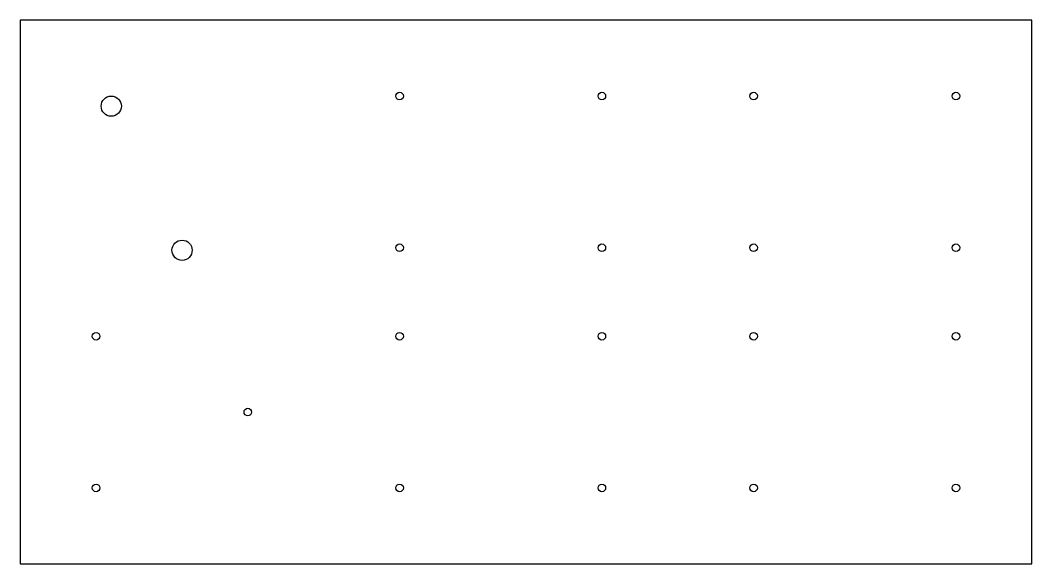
# Model space of a CAD drawing. Header units: millimetres. Extents: x -260 to 140, y -108 to 108.
import ezdxf

# ---------------------------------------------------------------- set-up
doc = ezdxf.new("R2010")
doc.units = ezdxf.units.MM

msp = doc.modelspace()

# ---------------------------------------------------------------- linework, layer by layer
msp.add_lwpolyline([(-260, -107.5), (140, -107.5), (140, 107.5), (-260, 107.5)], close=True)
for centre, radius in [((-224, 73.5), 4), ((-110, 77.5), 1.5), ((-30, 77.5), 1.5), ((30, 77.5), 1.5), ((110, 77.5), 1.5), ((-196, 16.5), 4), ((-110, 17.5), 1.5), ((-30, 17.5), 1.5), ((30, 17.5), 1.5), ((110, 17.5), 1.5), ((-230, -17.5), 1.5), ((-110, -17.5), 1.5), ((-30, -17.5), 1.5), ((30, -17.5), 1.5), ((110, -17.5), 1.5), ((-170, -47.5), 1.5), ((-230, -77.5), 1.5), ((-110, -77.5), 1.5), ((-30, -77.5), 1.5), ((30, -77.5), 1.5), ((110, -77.5), 1.5)]:
    msp.add_circle(centre, radius)

doc.saveas('drawing.dxf')
